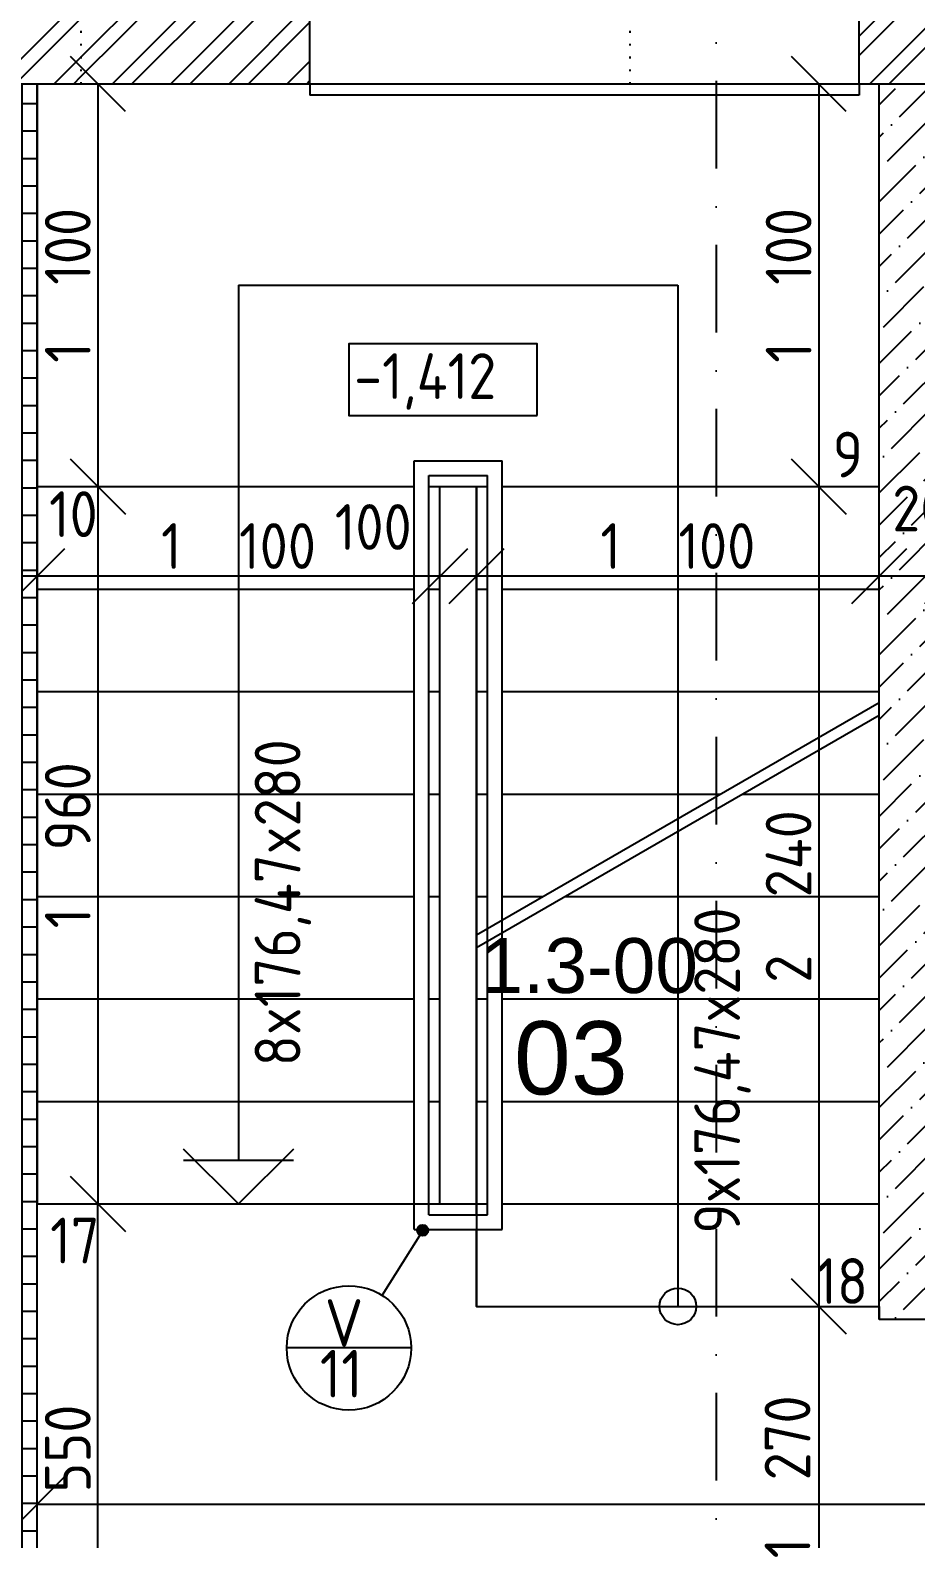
# Model space of a CAD drawing. Extents: x 4511820 to 5180432, y -1526536 to -944957.
# Drawn here: x 5102873 to 5105292, y -1290300 to -1286178 of the extents above; entities that cross this region are included whole.
import ezdxf

# ---------------------------------------------------------------- set-up
doc = ezdxf.new("R2010")
doc.units = 0
doc.header["$MEASUREMENT"] = 0
for name, pattern in [('ACAD_ISO03W100', [30, 12, -18]), ('ACAD_ISO07W100', [3.5, 0.5, -3]), ('BODKOCIARKOVANA_3', [5.6, 3, -1.3, 0, -1.3])]:
    doc.linetypes.add(name, pattern=pattern)
doc.layers.get('0').update_dxf_attribs({"linetype": 'CONTINUOUS'})
doc.layers.get('Defpoints').update_dxf_attribs({"color": 61, "linetype": 'CONTINUOUS'})
for name, color, linetype in [('KÓTY', 4, 'CONTINUOUS'), ('MÚRY', 1, 'CONTINUOUS'), ('osi', 253, 'CONTINUOUS'), ('Plochy', 41, 'CONTINUOUS'), ('POPIS', 7, 'CONTINUOUS'), ('POZEMOK', 7, 'CONTINUOUS'), ('TENKÁ', 7, 'CONTINUOUS'), ('ŠRAFY', 82, 'CONTINUOUS')]:
    doc.layers.add(name, color=color, linetype=linetype)
doc.styles.add('ARIAL', font='arial.ttf')
doc.styles.add('STYLE1', font='isocp.shx')
doc.dimstyles.new('STANDARD-50', dxfattribs={"dimtxt": 125, "dimasz": 150, "dimexe": 10, "dimexo": 200, "dimgap": 20, "dimtad": 1, "dimdsep": 46, "dimlunit": 6, "dimtxsty": 'STYLE1', "dimblk1": 'OBLIQUE', "dimblk2": 'OBLIQUE', "dimsah": 1, "dimcen": 2.5, "dimse1": 1, "dimse2": 1, "dimadec": 0, "dimazin": 0, "dimtfac": 1, "dimtmove": 1, "dimatfit": 3, "dimldrblk": 'OBLIQUE', "dimfxl": 1, "dimtolj": 1, "dimtzin": 0, "dimarcsym": 0})
pattern_1 = [(45, (115395, 30907.69), (-79.549513, 79.549513), []), (45, (115448.03, 30907.69), (-79.549513, 79.549513), [])]

# ---------------------------------------------------------------- blocks, each defined once
blk = doc.blocks.new('_OBLIQUE')
at = {"color": 0, "linetype": 'ByBlock'}
blk.add_line((-0.5, -0.5), (0.5, 0.5), dxfattribs=at)
blk = doc.blocks.new('*D24716')
at = {"layer": 'Defpoints', "color": 0}
for p in [(5102892.5, -1283275.5), (5102892.5, -1286325.2), (5109232.5, -1286325.2)]:
    blk.add_point(p, dxfattribs=at)
at = {"layer": 'KÓTY', "color": 0, "lineweight": -2}
blk.add_line((5109232.5, -1283275.5), (5102892.5, -1283275.5), dxfattribs=at)
at = {"layer": 'KÓTY', "color": 0, "linetype": 'ByBlock', "lineweight": -2, "xscale": 150, "yscale": 150, "zscale": 150, "rotation": 180}
blk.add_blockref('_OBLIQUE', (5102892.5, -1283275.5), dxfattribs=at)
at = {"layer": 'KÓTY', "color": 0, "linetype": 'ByBlock', "lineweight": -2, "xscale": 150, "yscale": 150, "zscale": 150}
blk.add_blockref('_OBLIQUE', (5109232.5, -1283275.5), dxfattribs=at)
at = {"layer": 'KÓTY', "color": 0, "insert": (5106062.5, -1283193), "char_height": 125, "attachment_point": 5, "style": 'STYLE1'}
blk.add_mtext('\\A1;6ﾠ340', dxfattribs=at)
blk = doc.blocks.new('*D24717')
at = {"layer": 'Defpoints', "color": 0}
for p in [(5102592.5, -1283275.5), (5102592.5, -1286325.2), (5102892.5, -1286325.2)]:
    blk.add_point(p, dxfattribs=at)
at = {"layer": 'KÓTY', "color": 0, "lineweight": -2}
blk.add_line((5102892.5, -1283275.5), (5102592.5, -1283275.5), dxfattribs=at)
at = {"layer": 'KÓTY', "color": 0, "linetype": 'ByBlock', "lineweight": -2, "xscale": 150, "yscale": 150, "zscale": 150, "rotation": 180}
blk.add_blockref('_OBLIQUE', (5102592.5, -1283275.5), dxfattribs=at)
at = {"layer": 'KÓTY', "color": 0, "linetype": 'ByBlock', "lineweight": -2, "xscale": 150, "yscale": 150, "zscale": 150}
blk.add_blockref('_OBLIQUE', (5102892.5, -1283275.5), dxfattribs=at)
at = {"layer": 'KÓTY', "color": 0, "insert": (5102742.5, -1283193), "char_height": 125, "attachment_point": 5, "style": 'STYLE1'}
blk.add_mtext('\\A1;300', dxfattribs=at)
blk = doc.blocks.new('*D24864')
at = {"layer": 'Defpoints', "color": 0}
for p in [(5105192.5, -1287670), (5105192.5, -1287750.7), (5105392.5, -1287840.7)]:
    blk.add_point(p, dxfattribs=at)
at = {"layer": 'KÓTY', "color": 0, "lineweight": -2}
blk.add_line((5105392.5, -1287670), (5105192.5, -1287670), dxfattribs=at)
at = {"layer": 'KÓTY', "color": 0, "linetype": 'ByBlock', "lineweight": -2, "xscale": 150, "yscale": 150, "zscale": 150, "rotation": 180}
blk.add_blockref('_OBLIQUE', (5105192.5, -1287670), dxfattribs=at)
at = {"layer": 'KÓTY', "color": 0, "linetype": 'ByBlock', "lineweight": -2, "xscale": 150, "yscale": 150, "zscale": 150}
blk.add_blockref('_OBLIQUE', (5105392.5, -1287670), dxfattribs=at)
at = {"layer": 'KÓTY', "color": 0, "insert": (5105343.3, -1287485), "char_height": 125, "attachment_point": 5, "style": 'STYLE1'}
blk.add_mtext('\\A1;200', dxfattribs=at)
blk = doc.blocks.new('*D24865')
at = {"layer": 'Defpoints', "color": 0}
for p in [(5104092.5, -1287670), (5104092.5, -1287750.7), (5105192.5, -1287750.7)]:
    blk.add_point(p, dxfattribs=at)
at = {"layer": 'KÓTY', "color": 0, "lineweight": -2}
blk.add_line((5105192.5, -1287670), (5104092.5, -1287670), dxfattribs=at)
at = {"layer": 'KÓTY', "color": 0, "linetype": 'ByBlock', "lineweight": -2, "xscale": 150, "yscale": 150, "zscale": 150, "rotation": 180}
blk.add_blockref('_OBLIQUE', (5104092.5, -1287670), dxfattribs=at)
at = {"layer": 'KÓTY', "color": 0, "linetype": 'ByBlock', "lineweight": -2, "xscale": 150, "yscale": 150, "zscale": 150}
blk.add_blockref('_OBLIQUE', (5105192.5, -1287670), dxfattribs=at)
at = {"layer": 'KÓTY', "color": 0, "insert": (5104642.5, -1287587.5), "char_height": 125, "attachment_point": 5, "style": 'STYLE1'}
blk.add_mtext('\\A1;1ﾠ100', dxfattribs=at)
blk = doc.blocks.new('*D24866')
at = {"layer": 'Defpoints', "color": 0}
for p in [(5103992.5, -1287670), (5103992.5, -1287743.1), (5104092.5, -1287750.7)]:
    blk.add_point(p, dxfattribs=at)
at = {"layer": 'KÓTY', "color": 0, "lineweight": -2}
blk.add_line((5104092.5, -1287670), (5103992.5, -1287670), dxfattribs=at)
at = {"layer": 'KÓTY', "color": 0, "linetype": 'ByBlock', "lineweight": -2, "xscale": 150, "yscale": 150, "zscale": 150, "rotation": 180}
blk.add_blockref('_OBLIQUE', (5103992.5, -1287670), dxfattribs=at)
at = {"layer": 'KÓTY', "color": 0, "linetype": 'ByBlock', "lineweight": -2, "xscale": 150, "yscale": 150, "zscale": 150}
blk.add_blockref('_OBLIQUE', (5104092.5, -1287670), dxfattribs=at)
at = {"layer": 'KÓTY', "color": 0, "insert": (5103810.5, -1287535.5), "char_height": 125, "attachment_point": 5, "style": 'STYLE1'}
blk.add_mtext('\\A1;100', dxfattribs=at)
blk = doc.blocks.new('*D24867')
at = {"layer": 'Defpoints', "color": 0}
for p in [(5102892.5, -1287670), (5102892.5, -1287750.7), (5103992.5, -1287750.7)]:
    blk.add_point(p, dxfattribs=at)
at = {"layer": 'KÓTY', "color": 0, "lineweight": -2}
blk.add_line((5103992.5, -1287670), (5102892.5, -1287670), dxfattribs=at)
at = {"layer": 'KÓTY', "color": 0, "linetype": 'ByBlock', "lineweight": -2, "xscale": 150, "yscale": 150, "zscale": 150, "rotation": 180}
blk.add_blockref('_OBLIQUE', (5102892.5, -1287670), dxfattribs=at)
at = {"layer": 'KÓTY', "color": 0, "linetype": 'ByBlock', "lineweight": -2, "xscale": 150, "yscale": 150, "zscale": 150}
blk.add_blockref('_OBLIQUE', (5103992.5, -1287670), dxfattribs=at)
at = {"layer": 'KÓTY', "color": 0, "insert": (5103442.5, -1287587.5), "char_height": 125, "attachment_point": 5, "style": 'STYLE1'}
blk.add_mtext('\\A1;1ﾠ100', dxfattribs=at)
blk = doc.blocks.new('*D24868')
at = {"layer": 'Defpoints', "color": 0}
for p in [(5102592.5, -1287670), (5102592.5, -1287750.7), (5102892.5, -1287750.7)]:
    blk.add_point(p, dxfattribs=at)
at = {"layer": 'KÓTY', "color": 0, "lineweight": -2}
blk.add_line((5102892.5, -1287670), (5102592.5, -1287670), dxfattribs=at)
at = {"layer": 'KÓTY', "color": 0, "linetype": 'ByBlock', "lineweight": -2, "xscale": 150, "yscale": 150, "zscale": 150, "rotation": 180}
blk.add_blockref('_OBLIQUE', (5102592.5, -1287670), dxfattribs=at)
at = {"layer": 'KÓTY', "color": 0, "linetype": 'ByBlock', "lineweight": -2, "xscale": 150, "yscale": 150, "zscale": 150}
blk.add_blockref('_OBLIQUE', (5102892.5, -1287670), dxfattribs=at)
at = {"layer": 'KÓTY', "color": 0, "insert": (5102742.5, -1287587.5), "char_height": 125, "attachment_point": 5, "style": 'STYLE1'}
blk.add_mtext('\\A1;300', dxfattribs=at)
blk = doc.blocks.new('*D25036')
at = {"layer": 'Defpoints', "color": 0}
for p in [(5103058.5, -1289385.2), (5103058.5, -1289385.2), (5103058.5, -1290935.2)]:
    blk.add_point(p, dxfattribs=at)
at = {"layer": 'KÓTY', "color": 0, "lineweight": -2}
blk.add_line((5103058.5, -1290935.2), (5103058.5, -1289385.2), dxfattribs=at)
at = {"layer": 'KÓTY', "color": 0, "linetype": 'ByBlock', "lineweight": -2, "xscale": 150, "yscale": 150, "zscale": 150}
for p, rotation in [((5103058.5, -1289385.2), 90), ((5103058.5, -1290935.2), 270)]:
    blk.add_blockref('_OBLIQUE', p, dxfattribs=dict(at, rotation=rotation))
at = {"layer": 'KÓTY', "color": 0, "insert": (5102976, -1290160.2), "char_height": 125, "attachment_point": 5, "rotation": 90, "style": 'STYLE1'}
blk.add_mtext('\\A1;1ﾠ550', dxfattribs=at)
blk = doc.blocks.new('*D25037')
at = {"layer": 'Defpoints', "color": 0}
for p in [(5102892.5, -1287425.2), (5102892.5, -1289385.2), (5103058.5, -1289385.2)]:
    blk.add_point(p, dxfattribs=at)
at = {"layer": 'KÓTY', "color": 0, "lineweight": -2}
blk.add_line((5103058.5, -1287425.2), (5103058.5, -1289385.2), dxfattribs=at)
at = {"layer": 'KÓTY', "color": 0, "linetype": 'ByBlock', "lineweight": -2, "xscale": 150, "yscale": 150, "zscale": 150}
for p, rotation in [((5103058.5, -1287425.2), 90), ((5103058.5, -1289385.2), 270)]:
    blk.add_blockref('_OBLIQUE', p, dxfattribs=dict(at, rotation=rotation))
at = {"layer": 'KÓTY', "color": 0, "insert": (5102976, -1288405.2), "char_height": 125, "attachment_point": 5, "rotation": 90, "style": 'STYLE1'}
blk.add_mtext('\\A1;1ﾠ960', dxfattribs=at)
blk = doc.blocks.new('*D25038')
at = {"layer": 'Defpoints', "color": 0}
for p in [(5102892.5, -1286325.2), (5102892.5, -1287425.2), (5103058.5, -1287425.2)]:
    blk.add_point(p, dxfattribs=at)
at = {"layer": 'KÓTY', "color": 0, "lineweight": -2}
blk.add_line((5103058.5, -1286325.2), (5103058.5, -1287425.2), dxfattribs=at)
at = {"layer": 'KÓTY', "color": 0, "linetype": 'ByBlock', "lineweight": -2, "xscale": 150, "yscale": 150, "zscale": 150}
for p, rotation in [((5103058.5, -1286325.2), 90), ((5103058.5, -1287425.2), 270)]:
    blk.add_blockref('_OBLIQUE', p, dxfattribs=dict(at, rotation=rotation))
at = {"layer": 'KÓTY', "color": 0, "insert": (5102976, -1286875.2), "char_height": 125, "attachment_point": 5, "rotation": 90, "style": 'STYLE1'}
blk.add_mtext('\\A1;1ﾠ100', dxfattribs=at)
blk = doc.blocks.new('*D25056')
at = {"layer": 'Defpoints', "color": 0}
for p in [(5109232.5, -1290206), (5102892.5, -1290868.7), (5109232.5, -1290868.7)]:
    blk.add_point(p, dxfattribs=at)
at = {"layer": 'KÓTY', "color": 0, "lineweight": -2}
blk.add_line((5102892.5, -1290206), (5109232.5, -1290206), dxfattribs=at)
at = {"layer": 'KÓTY', "color": 0, "linetype": 'ByBlock', "lineweight": -2, "xscale": 150, "yscale": 150, "zscale": 150, "rotation": 180}
blk.add_blockref('_OBLIQUE', (5102892.5, -1290206), dxfattribs=at)
at = {"layer": 'KÓTY', "color": 0, "linetype": 'ByBlock', "lineweight": -2, "xscale": 150, "yscale": 150, "zscale": 150}
blk.add_blockref('_OBLIQUE', (5109232.5, -1290206), dxfattribs=at)
at = {"layer": 'KÓTY', "color": 0, "insert": (5106062.5, -1290123.5), "char_height": 125, "attachment_point": 5, "style": 'STYLE1'}
blk.add_mtext('\\A1;6ﾠ340', dxfattribs=at)
blk = doc.blocks.new('*D25062')
at = {"layer": 'Defpoints', "color": 0}
for p in [(5105192.5, -1287425.2), (5105027.5, -1289665.2), (5105192.5, -1289665.2)]:
    blk.add_point(p, dxfattribs=at)
at = {"layer": 'KÓTY', "color": 0, "lineweight": -2}
blk.add_line((5105027.5, -1287425.2), (5105027.5, -1289665.2), dxfattribs=at)
at = {"layer": 'KÓTY', "color": 0, "linetype": 'ByBlock', "lineweight": -2, "xscale": 150, "yscale": 150, "zscale": 150}
for p, rotation in [((5105027.5, -1287425.2), 90), ((5105027.5, -1289665.2), 270)]:
    blk.add_blockref('_OBLIQUE', p, dxfattribs=dict(at, rotation=rotation))
at = {"layer": 'KÓTY', "color": 0, "insert": (5104945, -1288545.2), "char_height": 125, "attachment_point": 5, "rotation": 90, "style": 'STYLE1'}
blk.add_mtext('\\A1;2ﾠ240', dxfattribs=at)
blk = doc.blocks.new('*D25063')
at = {"layer": 'Defpoints', "color": 0}
for p in [(5105192.5, -1286325.2), (5105027.5, -1287425.2), (5105192.5, -1287425.2)]:
    blk.add_point(p, dxfattribs=at)
at = {"layer": 'KÓTY', "color": 0, "lineweight": -2}
blk.add_line((5105027.5, -1286325.2), (5105027.5, -1287425.2), dxfattribs=at)
at = {"layer": 'KÓTY', "color": 0, "linetype": 'ByBlock', "lineweight": -2, "xscale": 150, "yscale": 150, "zscale": 150}
for p, rotation in [((5105027.5, -1286325.2), 90), ((5105027.5, -1287425.2), 270)]:
    blk.add_blockref('_OBLIQUE', p, dxfattribs=dict(at, rotation=rotation))
at = {"layer": 'KÓTY', "color": 0, "insert": (5104945, -1286875.2), "char_height": 125, "attachment_point": 5, "rotation": 90, "style": 'STYLE1'}
blk.add_mtext('\\A1;1ﾠ100', dxfattribs=at)
blk = doc.blocks.new('*D25064')
at = {"layer": 'Defpoints', "color": 0}
for p in [(5105192.5, -1289665.2), (5105027.5, -1290935.2), (5105192.5, -1290935.2)]:
    blk.add_point(p, dxfattribs=at)
at = {"layer": 'KÓTY', "color": 0, "lineweight": -2}
blk.add_line((5105027.5, -1289665.2), (5105027.5, -1290935.2), dxfattribs=at)
at = {"layer": 'KÓTY', "color": 0, "linetype": 'ByBlock', "lineweight": -2, "xscale": 150, "yscale": 150, "zscale": 150}
for p, rotation in [((5105027.5, -1289665.2), 90), ((5105027.5, -1290935.2), 270)]:
    blk.add_blockref('_OBLIQUE', p, dxfattribs=dict(at, rotation=rotation))
at = {"layer": 'KÓTY', "color": 0, "insert": (5104942, -1290131), "char_height": 125, "attachment_point": 5, "rotation": 90, "style": 'STYLE1'}
blk.add_mtext('\\A1;1ﾠ270', dxfattribs=at)
blk = doc.blocks.new('*D45405')
at = {"layer": 'Defpoints', "color": 0}
for p in [(5104512.5, -1285005.5), (5103012.5, -1286275.2), (5104512.5, -1286275.2)]:
    blk.add_point(p, dxfattribs=at)
at = {"layer": 'KÓTY', "color": 0, "lineweight": -2}
blk.add_line((5103012.5, -1285005.5), (5104512.5, -1285005.5), dxfattribs=at)
at = {"layer": 'KÓTY', "color": 0, "linetype": 'ByBlock', "lineweight": -2, "xscale": 150, "yscale": 150, "zscale": 150, "rotation": 180}
blk.add_blockref('_OBLIQUE', (5103012.5, -1285005.5), dxfattribs=at)
at = {"layer": 'KÓTY', "color": 0, "linetype": 'ByBlock', "lineweight": -2, "xscale": 150, "yscale": 150, "zscale": 150}
blk.add_blockref('_OBLIQUE', (5104512.5, -1285005.5), dxfattribs=at)
at = {"layer": 'KÓTY', "color": 0, "insert": (5103762.5, -1284923), "char_height": 125, "attachment_point": 5, "style": 'STYLE1'}
blk.add_mtext('\\A1;1ﾠ500', dxfattribs=at)

msp = doc.modelspace()

# ---------------------------------------------------------------- hatches: boundary and pattern name
at = {"layer": 'TENKÁ'}
h = msp.add_hatch(color=256, dxfattribs=at)
h.dxf.hatch_style = 1
h.paths.add_polyline_path([(5103945.699, -1289472.378, 2.41421356), (5103930.699, -1289457.378, 0.41421356)])
at = {"layer": 'ŠRAFY'}
h = msp.add_hatch(dxfattribs=at)
h.set_pattern_fill('ANSI32', color=256, scale=300)
h.set_pattern_definition(pattern_1)
h.paths.add_polyline_path([(5097387.5, -1285945.191), (5097387.5, -1286245.191), (5097387.5, -1286325.191), (5097547.5, -1286325.191), (5102592.5, -1286325.191), (5102892.5, -1286325.191), (5103012.5, -1286325.191), (5103012.5, -1285945.191)])
h = msp.add_hatch(dxfattribs=at)
h.set_pattern_fill('ANSI32', color=256, scale=300)
h.set_pattern_definition(pattern_1)
h.paths.add_polyline_path([(5103012.5, -1285945.191), (5103012.5, -1286325.191), (5103637.5, -1286325.191), (5103637.5, -1286015.191), (5103637.5, -1285945.191)])
h = msp.add_hatch(dxfattribs=at)
h.set_pattern_fill('ANSI32', color=256, scale=300)
h.set_pattern_definition(pattern_1)
h.paths.add_polyline_path([(5105137.5, -1285945.191), (5105137.5, -1286325.191), (5105192.5, -1286325.191), (5105392.5, -1286325.191), (5106992.5, -1286325.191), (5107192.5, -1286325.191), (5107262.5, -1286325.191), (5107262.5, -1285945.191)])
at = {"layer": 'ŠRAFY', "ltscale": 0.25}
h = msp.add_hatch(dxfattribs=at)
h.set_pattern_fill('ANSI37', color=256, scale=600, angle=45)
h.set_pattern_definition([(90, (-3307273.674, 493071.734), (-75, 1e-14), []), (180, (-3307273.674, 493071.734), (-1e-14, -75), [])])
h.paths.add_polyline_path([(5102892.5, -1289385.191), (5102892.5, -1289105.191), (5102892.5, -1288825.191), (5102892.5, -1288545.191), (5102892.5, -1288265.191), (5102892.5, -1287985.191), (5102892.5, -1287705.191), (5102892.5, -1287425.191), (5102892.5, -1286325.191), (5102592.5, -1286325.191), (5102592.5, -1291235.191), (5102892.5, -1291235.191), (5103092.5, -1291235.191), (5103092.5, -1291050.191), (5103092.5, -1290935.191), (5102892.5, -1290935.191)])
at = {"layer": 'ŠRAFY'}
h = msp.add_hatch(dxfattribs=at)
h.set_pattern_fill('ANSI36', color=256, scale=500)
h.set_pattern_definition([(45, (604181.81, 171484.67), (33.1456304, 121.533978), [156.25, -31.25, 0, -31.25])])
h.paths.add_polyline_path([(5105862.5, -1288075.191), (5105392.5, -1288075.191), (5105392.5, -1286325.191), (5105192.5, -1286325.191), (5105192.5, -1289700.191), (5105392.5, -1289700.191), (5105392.5, -1288275.191), (5105862.5, -1288275.191)])

# ---------------------------------------------------------------- linework, layer by layer
at = {"layer": 'MÚRY'}
for p, q in [((5103637.5, -1286325.191), (5103637.5, -1285785.191)), ((5105137.5, -1286325.191), (5105137.5, -1285785.191)), ((5102892.5, -1290935.191), (5102892.5, -1286325.191)), ((5103637.5, -1286325.191), (5102892.5, -1286325.191)), ((5105192.5, -1286325.191), (5105137.5, -1286325.191)), ((5105192.5, -1289700.191), (5105192.5, -1286325.191)), ((5105192.5, -1289700.191), (5105392.5, -1289700.191))]:
    msp.add_line(p, q, dxfattribs=at)
at = {"layer": 'osi', "linetype": 'BODKOCIARKOVANA_3', "ltscale": 80}
msp.add_line((5104747.5, -1284972.097), (5104747.5, -1316900), dxfattribs=at)
at = {"layer": 'Plochy'}
for points in [[(5102892.5, -1290935.191), (5102892.5, -1289385.191), (5104092.5, -1289385.191), (5104092.5, -1289665.191), (5105192.5, -1289665.191), (5105192.5, -1289700.191), (5105392.5, -1289700.191), (5105392.5, -1288275.191), (5107192.5, -1288275.191), (5107192.5, -1286325.191), (5109232.5, -1286325.191), (5109232.5, -1295280.191), (5107632.5, -1295280.191), (5107632.5, -1290935.191), (5107192.5, -1290935.191), (5107192.5, -1290820.191), (5106192.5, -1290820.191), (5106192.5, -1290935.191)], [(5102892.5, -1286325.191), (5102892.5, -1289385.191), (5103992.5, -1289385.191), (5103992.5, -1287425.191), (5104092.5, -1287425.191), (5104092.5, -1289665.191), (5105192.5, -1289665.191), (5105192.5, -1286325.191)]]:
    msp.add_lwpolyline(points, close=True, dxfattribs=at)
at = {"layer": 'POZEMOK'}
for p, q in [((5103442.5, -1286875.191), (5104642.5, -1286875.191)), ((5103442.5, -1286875.191), (5103442.5, -1289265.191)), ((5104642.5, -1286875.191), (5104642.5, -1289665.191)), ((5103922.5, -1289455.191), (5103922.5, -1287355.191)), ((5103922.5, -1287355.191), (5104162.5, -1287355.191)), ((5104162.5, -1289455.191), (5104162.5, -1287355.191)), ((5103962.5, -1289415.191), (5103962.5, -1287395.191)), ((5103962.5, -1287395.191), (5104122.5, -1287395.191)), ((5104122.5, -1289415.191), (5104122.5, -1287395.191)), ((5104092.5, -1288649.885), (5105192.5, -1288014.799)), ((5104092.5, -1288684.526), (5105192.5, -1288049.44)), ((5103442.5, -1289385.191), (5103292.5, -1289235.191)), ((5103292.5, -1289265.191), (5103592.5, -1289265.191)), ((5103592.5, -1289235.191), (5103442.5, -1289385.191)), ((5103962.5, -1289415.191), (5104122.5, -1289415.191)), ((5103922.5, -1289455.191), (5104162.5, -1289455.191))]:
    msp.add_line(p, q, dxfattribs=at)
msp.add_circle((5104642.5, -1289665.191), 50, dxfattribs=at)
at = {"layer": 'TENKÁ', "linetype": 'ACAD_ISO07W100', "ltscale": 10}
for p, q in [((5103012.5, -1286325.191), (5103012.5, -1285785.191)), ((5104512.5, -1286325.191), (5104512.5, -1285785.191))]:
    msp.add_line(p, q, dxfattribs=at)
at = {"layer": 'TENKÁ'}
for p, q in [((5102892.5, -1286325.191), (5102592.5, -1286325.191)), ((5105392.5, -1286325.191), (5105192.5, -1286325.191)), ((5102892.5, -1287425.191), (5103922.5, -1287425.191)), ((5103962.5, -1287425.191), (5104122.5, -1287425.191)), ((5103992.5, -1289385.191), (5103992.5, -1287425.191)), ((5104092.5, -1289415.191), (5104092.5, -1287425.191)), ((5104162.5, -1287425.191), (5105192.5, -1287425.191)), ((5102892.5, -1287705.191), (5103922.5, -1287705.191)), ((5103962.5, -1287705.191), (5103992.5, -1287705.191)), ((5104092.5, -1287705.191), (5104122.5, -1287705.191)), ((5104162.5, -1287705.191), (5105192.5, -1287705.191)), ((5102892.5, -1287985.191), (5103922.5, -1287985.191)), ((5103962.5, -1287985.191), (5103992.5, -1287985.191)), ((5104092.5, -1287985.191), (5104122.5, -1287985.191)), ((5104162.5, -1287985.191), (5105192.5, -1287985.191)), ((5102892.5, -1288265.191), (5103922.5, -1288265.191)), ((5103962.5, -1288265.191), (5103992.5, -1288265.191)), ((5104092.5, -1288265.191), (5104122.5, -1288265.191)), ((5104162.5, -1288265.191), (5104758.808, -1288265.191)), ((5104818.808, -1288265.191), (5105192.5, -1288265.191)), ((5102892.5, -1288545.191), (5103922.5, -1288545.191)), ((5103962.5, -1288545.191), (5103992.5, -1288545.191)), ((5104092.5, -1288545.191), (5104122.5, -1288545.191)), ((5104162.5, -1288545.191), (5104273.834, -1288545.191)), ((5104333.834, -1288545.191), (5105192.5, -1288545.191)), ((5102892.5, -1288825.191), (5103922.5, -1288825.191)), ((5103962.5, -1288825.191), (5103992.5, -1288825.191)), ((5104092.5, -1288825.191), (5104122.5, -1288825.191)), ((5104162.5, -1288825.191), (5105192.5, -1288825.191)), ((5102892.5, -1289105.191), (5103922.5, -1289105.191)), ((5103962.5, -1289105.191), (5103992.5, -1289105.191)), ((5104092.5, -1289105.191), (5104122.5, -1289105.191)), ((5104162.5, -1289105.191), (5105192.5, -1289105.191)), ((5102892.5, -1289385.191), (5103922.5, -1289385.191)), ((5103962.5, -1289385.191), (5104092.5, -1289385.191)), ((5104092.5, -1289385.191), (5104122.5, -1289385.191)), ((5104162.5, -1289385.191), (5105192.5, -1289385.191)), ((5103945.699, -1289457.378), (5103834.43, -1289634.767)), ((5104092.5, -1289665.191), (5104092.5, -1289455.191)), ((5104092.5, -1289665.191), (5105192.5, -1289665.191))]:
    msp.add_line(p, q, dxfattribs=at)
at = {"layer": 'TENKÁ', "linetype": 'ACAD_ISO03W100', "ltscale": 8}
msp.add_line((5105137.5, -1286325.191), (5103637.5, -1286325.191), dxfattribs=at)
at = {"layer": 'TENKÁ', "ltscale": 0.25}
for p, q in [((5103637.5, -1286325.191), (5103637.5, -1286355.191)), ((5105137.5, -1286325.191), (5105137.5, -1286355.191)), ((5105137.5, -1286355.191), (5103637.5, -1286355.191)), ((5103914.097, -1289778.781), (5103574.097, -1289778.781))]:
    msp.add_line(p, q, dxfattribs=at)
msp.add_lwpolyline([(5104258.469, -1287231.111), (5104258.469, -1287034.861), (5103743.837, -1287034.861), (5103743.837, -1287231.111)], close=True, dxfattribs=at)
at = {"layer": 'TENKÁ'}
msp.add_circle((5103945.699, -1289457.378), 15, dxfattribs=at)
at = {"layer": 'TENKÁ', "ltscale": 0.25}
msp.add_circle((5103744.097, -1289778.781), 170, dxfattribs=at)

# ---------------------------------------------------------------- texts
at = {"layer": 'POPIS', "lineweight": 40, "ltscale": 0.25, "style": 'ARIAL'}
for s, height, p in [('1.3-00', 150, (5104103.269, -1288808.925)), ('03', 200, (5104194.769, -1289085.962))]:
    msp.add_text(s, height=height, dxfattribs=at).set_placement(p)
at = {"layer": 'TENKÁ', "ltscale": 0.25, "style": 'STYLE1'}
for s, p in [('-1,412', (5103758.227, -1287185.81)), ('9', (5105065.483, -1287400.17)), ('10', (5102924.817, -1287563.017)), ('17', (5102927.983, -1289547.7)), ('18', (5105020.983, -1289658.435))]:
    msp.add_text(s, height=125, dxfattribs=at).set_placement(p)
at = {"layer": 'TENKÁ', "linetype": 'Continuous', "style": 'STYLE1'}
for s, p in [('8x176,47x280', (5103611.661, -1289008.933)), ('9x176,47x280', (5104812.161, -1289466.433))]:
    msp.add_text(s, height=125, rotation=90, dxfattribs=at).set_placement(p)
at = {"layer": 'TENKÁ', "style": 'STYLE1'}
for s, p in [('V', (5103678.067, -1289775.281)), ('11', (5103664.567, -1289913.917))]:
    msp.add_text(s, height=130, dxfattribs=at).set_placement(p)

# ---------------------------------------------------------------- dimensions: what is measured, and where the dimension line sits
at = {"layer": 'KÓTY'}
for base, p1, p2, picture, middle in [((5102592.5, -1283275.5), (5102892.5, -1286325.191), (5102592.5, -1286325.191), '*D24717', (5102742.5, -1283193)), ((5102892.5, -1283275.5), (5109232.5, -1286325.191), (5102892.5, -1286325.191), '*D24716', (5106062.5, -1283192.957)), ((5104512.5, -1285005.5), (5103012.5, -1286275.191), (5104512.5, -1286275.191), '*D45405', (5103762.5, -1284922.957)), ((5105192.5, -1287670), (5105392.5, -1287840.691), (5105192.5, -1287750.691), '*D24864', (5105343.25, -1287485)), ((5102592.5, -1287670), (5102892.5, -1287750.691), (5102592.5, -1287750.691), '*D24868', (5102742.5, -1287587.5)), ((5102892.5, -1287670), (5103992.5, -1287750.691), (5102892.5, -1287750.691), '*D24867', (5103442.5, -1287587.457)), ((5104092.5, -1287670), (5105192.5, -1287750.691), (5104092.5, -1287750.691), '*D24865', (5104642.5, -1287587.457)), ((5109232.5, -1290206), (5102892.5, -1290868.691), (5109232.5, -1290868.691), '*D25056', (5106062.5, -1290123.457))]:
    dim = msp.add_linear_dim(base=base, p1=p1, p2=p2, dimstyle='STANDARD-50', dxfattribs=at)
    dim.commit()
    dim.dimension.update_dxf_attribs({"geometry": picture, "text_midpoint": middle})
for base, p1, p2, picture, middle in [((5103058.5, -1287425.191), (5102892.5, -1286325.191), (5102892.5, -1287425.191), '*D25038', (5102975.957, -1286875.191)), ((5105027.5, -1287425.191), (5105192.5, -1286325.191), (5105192.5, -1287425.191), '*D25063', (5104944.957, -1286875.191)), ((5103058.5, -1289385.191), (5102892.5, -1287425.191), (5102892.5, -1289385.191), '*D25037', (5102975.957, -1288405.191)), ((5105027.5, -1289665.191), (5105192.5, -1287425.191), (5105192.5, -1289665.191), '*D25062', (5104944.957, -1288545.191)), ((5103058.5, -1289385.191), (5103058.5, -1290935.191), (5103058.5, -1289385.191), '*D25036', (5102975.957, -1290160.191))]:
    dim = msp.add_linear_dim(base=base, p1=p1, p2=p2, angle=90, dimstyle='STANDARD-50', dxfattribs=at)
    dim.commit()
    dim.dimension.update_dxf_attribs({"geometry": picture, "text_midpoint": middle})
dim = msp.add_linear_dim(base=(5103992.5, -1287670), p1=(5104092.5, -1287750.691), p2=(5103992.5, -1287743.103), dimstyle='STANDARD-50', dxfattribs=at)
dim.commit()
dim.dimension.update_dxf_attribs({"geometry": '*D24866', "text_midpoint": (5103810.5, -1287618), "dimtype": 160})
dim = msp.add_linear_dim(base=(5105027.5, -1290935.191), p1=(5105192.5, -1289665.191), p2=(5105192.5, -1290935.191), angle=90, dimstyle='STANDARD-50', dxfattribs=at)
dim.commit()
dim.dimension.update_dxf_attribs({"geometry": '*D25064', "text_midpoint": (5105024.5, -1290131), "dimtype": 160})

doc.saveas('drawing.dxf')
